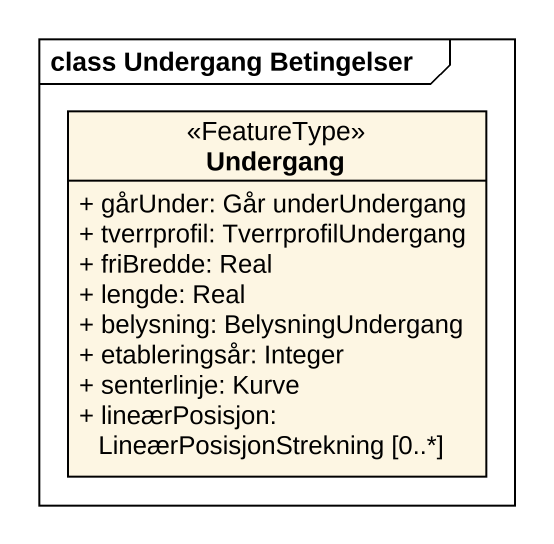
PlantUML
@startuml
mainframe class Undergang Betingelser
hide circle
hide empty members
skinparam classAttributeIconSize 0
class Undergang <<FeatureType>> {
  + gårUnder: Går underUndergang
  + tverrprofil: TverrprofilUndergang
  + friBredde: Real
  + lengde: Real
  + belysning: BelysningUndergang
  + etableringsår: Integer
  + senterlinje: Kurve
  + lineærPosisjon: LineærPosisjonStrekning [0..*]
}
@enduml
